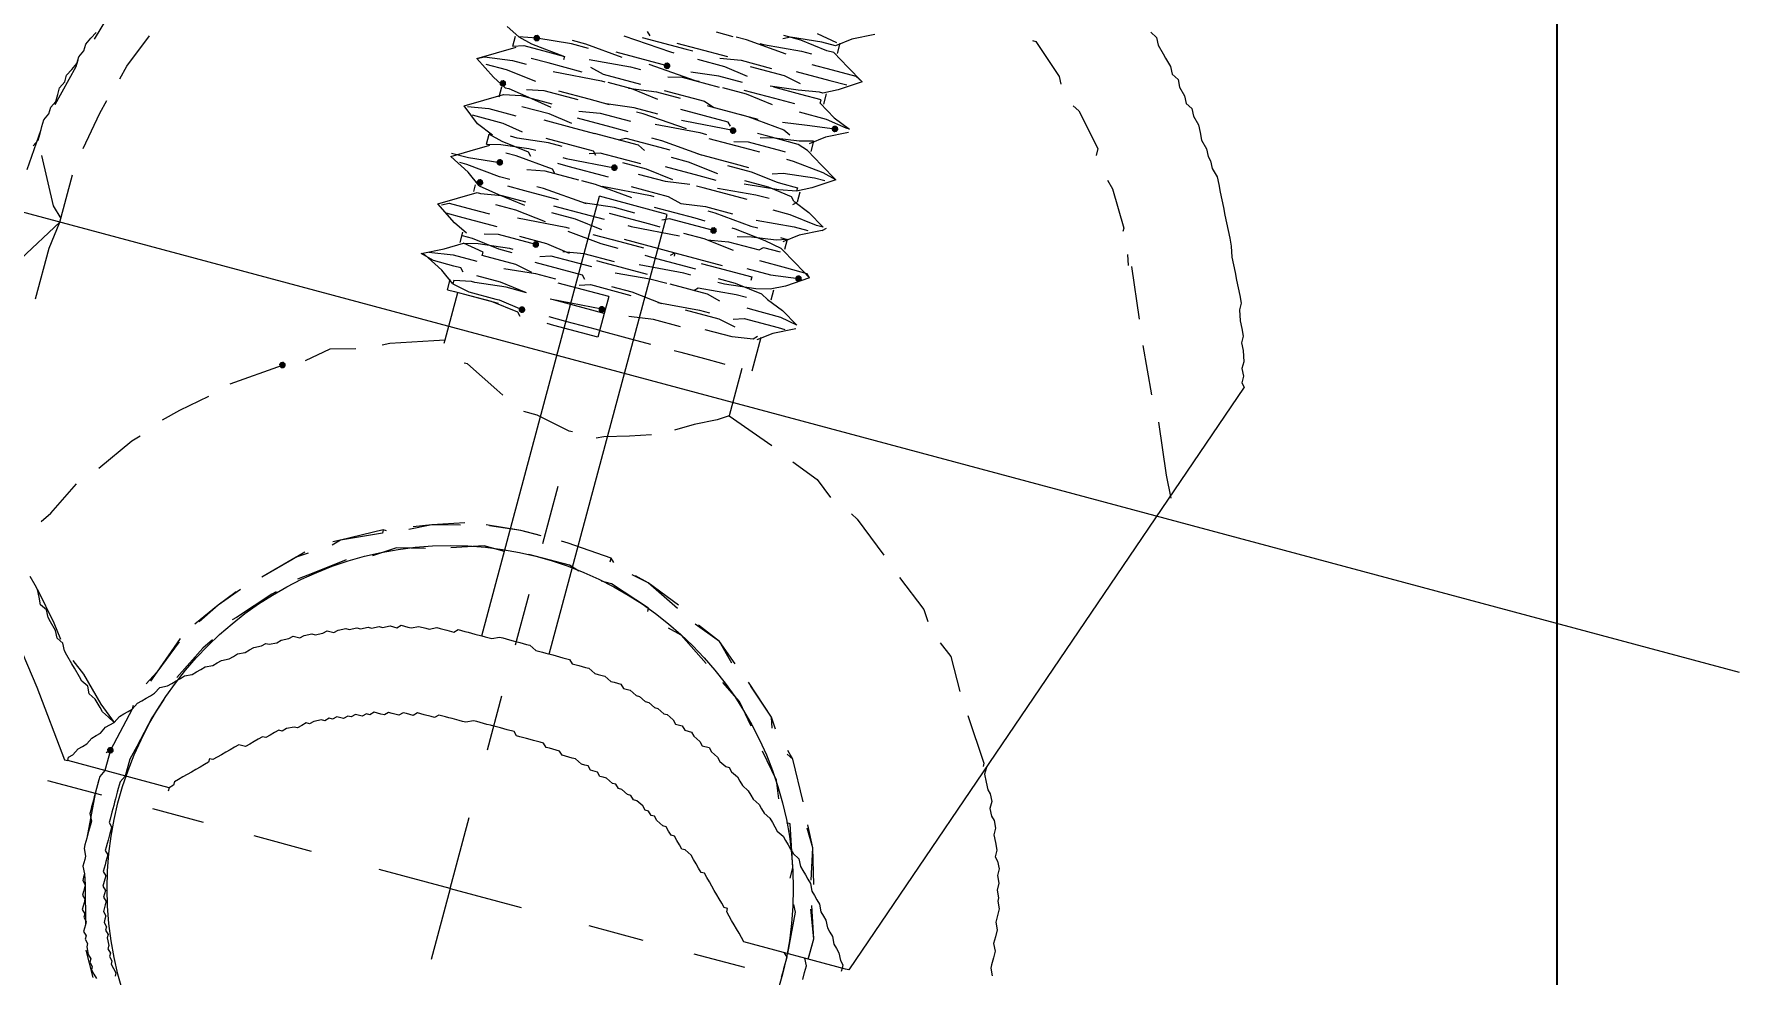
# Model space of a CAD drawing. Header units: millimetres. Extents: x 89051 to 218395, y -330386 to -125649.
# Drawn here: x 98664.9 to 98724.5, y -134408.3 to -134375.8 of the extents above; entities that cross this region are included whole.
import ezdxf

# ---------------------------------------------------------------- set-up
doc = ezdxf.new("R2010")
doc.units = ezdxf.units.MM
doc.header["$LTSCALE"] = 13
doc.linetypes.add('ACAD_ISO04W100', pattern=[30, 24, -3, 0, -3])
doc.layers.add('C00-00-00', color=7, linetype='Continuous')
doc.layers.add('C00-00-FF', color=5, linetype='Continuous', true_color=0x0000ff)
doc.layers.add('标注、文本', color=3, linetype='Continuous', lineweight=25)
doc.styles.get("Standard").update_dxf_attribs({"font": 'gbenor.shx', "bigfont": 'gbcbig.shx'})
doc.dimstyles.new('1-15', dxfattribs={"dimscale": 20, "dimtxt": 3.5, "dimasz": 2, "dimexe": 1.5, "dimexo": 0.5, "dimgap": 0.5, "dimtad": 1, "dimtoh": 1, "dimdec": 1, "dimdsep": 46, "dimtxsty": 'Standard', "dimcen": 2.5, "dimclrd": 3, "dimclre": 3, "dimclrt": 3, "dimadec": 0, "dimazin": 2, "dimtfac": 1, "dimtdec": 1, "dimtmove": 0, "dimatfit": 2, "dimfxl": 1, "dimarcsym": 0})

# ---------------------------------------------------------------- blocks, each defined once
blk = doc.blocks.new('225635')
at = {"layer": 'C00-00-00'}
h = blk.add_hatch(color=256, dxfattribs=at)
h.dxf.hatch_style = 2
h.paths.add_polyline_path([(72516.826, -125600.418), (72516.74, -125600.453), (72516.705, -125600.539), (72516.74, -125600.624), (72516.826, -125600.66), (72516.911, -125600.624), (72516.947, -125600.539), (72516.911, -125600.453)])
h = blk.add_hatch(color=256, dxfattribs=at)
h.dxf.hatch_style = 2
h.paths.add_polyline_path([(72512.227, -125600.66), (72512.142, -125600.695), (72512.106, -125600.781), (72512.142, -125600.866), (72512.227, -125600.902), (72512.313, -125600.866), (72512.348, -125600.781), (72512.313, -125600.695)])
h = blk.add_hatch(color=256, dxfattribs=at)
h.dxf.hatch_style = 2
h.paths.add_polyline_path([(72522.997, -125601.023), (72522.912, -125601.058), (72522.876, -125601.144), (72522.912, -125601.229), (72522.997, -125601.265), (72523.083, -125601.229), (72523.118, -125601.144), (72523.083, -125601.058)])
h = blk.add_hatch(color=256, dxfattribs=at)
h.dxf.hatch_style = 2
h.paths.add_polyline_path([(72519.609, -125601.991), (72519.523, -125602.026), (72519.488, -125602.112), (72519.523, -125602.197), (72519.609, -125602.233), (72519.694, -125602.197), (72519.73, -125602.112), (72519.694, -125602.026)])
h = blk.add_hatch(color=256, dxfattribs=at)
h.dxf.hatch_style = 2
h.paths.add_polyline_path([(72511.501, -125602.475), (72511.416, -125602.511), (72511.38, -125602.596), (72511.416, -125602.681), (72511.501, -125602.717), (72511.587, -125602.681), (72511.622, -125602.596), (72511.587, -125602.511)])
h = blk.add_hatch(color=256, dxfattribs=at)
h.dxf.hatch_style = 2
h.paths.add_polyline_path([(72515.979, -125604.29), (72515.893, -125604.326), (72515.858, -125604.411), (72515.893, -125604.497), (72515.979, -125604.532), (72516.064, -125604.497), (72516.1, -125604.411), (72516.064, -125604.326)])
h = blk.add_hatch(color=256, dxfattribs=at)
h.dxf.hatch_style = 2
h.paths.add_polyline_path([(72512.106, -125605.137), (72512.021, -125605.173), (72511.985, -125605.258), (72512.021, -125605.344), (72512.106, -125605.379), (72512.192, -125605.344), (72512.227, -125605.258), (72512.192, -125605.173)])
h = blk.add_hatch(color=256, dxfattribs=at)
h.dxf.hatch_style = 2
h.paths.add_polyline_path([(72519.851, -125605.5), (72519.765, -125605.536), (72519.73, -125605.621), (72519.765, -125605.707), (72519.851, -125605.742), (72519.936, -125605.707), (72519.972, -125605.621), (72519.936, -125605.536)])
h = blk.add_hatch(color=256, dxfattribs=at)
h.dxf.hatch_style = 2
h.paths.add_polyline_path([(72511.622, -125605.984), (72511.537, -125606.02), (72511.501, -125606.105), (72511.537, -125606.191), (72511.622, -125606.226), (72511.708, -125606.191), (72511.743, -125606.105), (72511.708, -125606.02)])
h = blk.add_hatch(color=256, dxfattribs=at)
h.dxf.hatch_style = 2
h.paths.add_polyline_path([(72523.118, -125606.347), (72523.033, -125606.383), (72522.997, -125606.468), (72523.033, -125606.554), (72523.118, -125606.589), (72523.204, -125606.554), (72523.239, -125606.468), (72523.204, -125606.383)])
h = blk.add_hatch(color=256, dxfattribs=at)
h.dxf.hatch_style = 2
h.paths.add_polyline_path([(72514.043, -125607.557), (72513.957, -125607.593), (72513.922, -125607.678), (72513.957, -125607.764), (72514.043, -125607.799), (72514.128, -125607.764), (72514.163, -125607.678), (72514.128, -125607.593)])
h = blk.add_hatch(color=256, dxfattribs=at)
h.dxf.hatch_style = 2
h.paths.add_polyline_path([(72516.826, -125609.13), (72516.74, -125609.166), (72516.705, -125609.251), (72516.74, -125609.337), (72516.826, -125609.372), (72516.911, -125609.337), (72516.947, -125609.251), (72516.911, -125609.166)])
h = blk.add_hatch(color=256, dxfattribs=at)
h.dxf.hatch_style = 2
h.paths.add_polyline_path([(72514.164, -125609.856), (72514.078, -125609.892), (72514.043, -125609.977), (72514.078, -125610.063), (72514.164, -125610.098), (72514.249, -125610.063), (72514.285, -125609.977), (72514.249, -125609.892)])
h = blk.add_hatch(color=256, dxfattribs=at)
h.dxf.hatch_style = 2
h.paths.add_polyline_path([(72506.661, -125613.85), (72506.576, -125613.885), (72506.54, -125613.971), (72506.576, -125614.056), (72506.661, -125614.092), (72506.746, -125614.056), (72506.782, -125613.971), (72506.746, -125613.885)])
h = blk.add_hatch(color=256, dxfattribs=at)
h.dxf.hatch_style = 2
h.paths.add_polyline_path([(72504.362, -125628.25), (72504.276, -125628.285), (72504.241, -125628.371), (72504.276, -125628.456), (72504.362, -125628.492), (72504.447, -125628.456), (72504.483, -125628.371), (72504.447, -125628.285)])
at = {"layer": 'C00-00-00', "lineweight": 15}
for points in [[(72504.241, -125627.403), (72503.999, -125627.282), (72503.757, -125627.161), (72503.636, -125627.039), (72503.394, -125626.797), (72503.152, -125626.676), (72503.031, -125626.434), (72502.789, -125626.313), (72502.668, -125626.192), (72502.426, -125625.95), (72502.305, -125625.829), (72502.063, -125625.587), (72501.942, -125625.466), (72501.821, -125625.224), (72501.579, -125625.103), (72501.458, -125624.861), (72501.216, -125624.619), (72501.095, -125624.498), (72500.974, -125624.256), (72500.732, -125624.135), (72500.611, -125623.893), (72500.49, -125623.651), (72500.369, -125623.53), (72500.127, -125623.288)], [(72496.375, -125608.888), (72496.496, -125608.646), (72496.496, -125608.404), (72496.496, -125608.162), (72496.496, -125607.92), (72496.617, -125607.678), (72496.617, -125607.436), (72496.738, -125607.194), (72496.738, -125606.952), (72496.738, -125606.71), (72496.859, -125606.468), (72496.859, -125606.226), (72496.98, -125605.984), (72497.101, -125605.742), (72497.101, -125605.5), (72497.222, -125605.258), (72497.222, -125605.016), (72497.343, -125604.774), (72497.464, -125604.532)], [(72532.678, -125595.093), (72532.92, -125595.214), (72533.041, -125595.457), (72533.283, -125595.699), (72533.404, -125595.82), (72533.646, -125596.062), (72533.767, -125596.304), (72534.009, -125596.425), (72534.13, -125596.667), (72534.372, -125596.909), (72534.493, -125597.151), (72534.735, -125597.272), (72534.856, -125597.514), (72535.098, -125597.756), (72535.219, -125597.998), (72535.34, -125598.24), (72535.582, -125598.482), (72535.703, -125598.724), (72535.824, -125598.845), (72535.945, -125599.087), (72536.187, -125599.329), (72536.308, -125599.571), (72536.429, -125599.813), (72536.55, -125600.055), (72536.671, -125600.297), (72536.792, -125600.539), (72536.913, -125600.781), (72537.034, -125601.023), (72537.155, -125601.265), (72537.276, -125601.507), (72537.397, -125601.87), (72537.518, -125602.112), (72537.639, -125602.354), (72537.76, -125602.596), (72537.881, -125602.838), (72538.002, -125603.08), (72538.123, -125603.322), (72538.123, -125603.564), (72538.244, -125603.927), (72538.365, -125604.169), (72538.486, -125604.411), (72538.486, -125604.653), (72538.607, -125604.895), (72538.728, -125605.258), (72538.728, -125605.5), (72538.849, -125605.742), (72538.849, -125605.984), (72538.97, -125606.105)], [(72528.805, -125596.425), (72528.926, -125596.425)], [(72528.926, -125596.425), (72530.016, -125597.393)], [(72530.016, -125597.393), (72530.137, -125597.635)], [(72521.545, -125598.119), (72522.271, -125598.24)], [(72522.755, -125597.998), (72522.271, -125598.361)], [(72523.481, -125597.635), (72522.755, -125597.998)], [(72520.698, -125598.482), (72520.456, -125598.603)], [(72521.061, -125598.482), (72520.456, -125598.482)], [(72521.787, -125598.361), (72520.698, -125598.482)], [(72522.029, -125598.603), (72521.061, -125598.482)], [(72522.271, -125598.361), (72521.787, -125598.361)], [(72522.271, -125598.603), (72522.029, -125598.603)], [(72522.271, -125598.603), (72522.876, -125598.966)], [(72522.392, -125598.24), (72522.392, -125598.603)], [(72530.742, -125598.24), (72530.984, -125598.361)], [(72530.984, -125598.361), (72531.952, -125599.45)], [(72518.157, -125598.966), (72518.762, -125598.966)], [(72519.246, -125598.966), (72518.883, -125598.966)], [(72520.698, -125599.087), (72519.246, -125598.966)], [(72519.73, -125598.966), (72519.851, -125598.966)], [(72519.851, -125598.966), (72521.182, -125598.845)], [(72521.182, -125598.845), (72521.545, -125598.845)], [(72522.392, -125599.208), (72521.666, -125599.208)], [(72523.239, -125599.208), (72522.392, -125599.208)], [(72522.876, -125598.966), (72523.481, -125599.329)], [(72523.481, -125599.329), (72523.239, -125599.208)], [(72515.737, -125599.813), (72517.31, -125599.813)], [(72515.858, -125599.571), (72515.979, -125599.692)], [(72516.947, -125599.692), (72517.673, -125599.692)], [(72517.31, -125599.813), (72517.552, -125599.813)], [(72517.673, -125599.692), (72518.762, -125599.692)], [(72518.52, -125599.813), (72519.246, -125599.692)], [(72519.246, -125599.692), (72520.335, -125599.692)], [(72519.609, -125599.813), (72520.819, -125599.813)], [(72520.819, -125599.813), (72521.424, -125599.934)], [(72521.182, -125599.571), (72522.392, -125599.571)], [(72522.755, -125599.813), (72522.271, -125600.055)], [(72522.392, -125599.571), (72522.997, -125599.571)], [(72523.481, -125599.329), (72522.755, -125599.813)], [(72531.952, -125599.45), (72531.952, -125599.692)], [(72516.826, -125600.055), (72515.132, -125599.934)], [(72516.947, -125600.055), (72516.826, -125600.055)], [(72518.641, -125600.418), (72517.673, -125600.539)], [(72518.762, -125600.055), (72517.794, -125600.055)], [(72519.488, -125600.418), (72518.641, -125600.418)], [(72519.609, -125600.176), (72518.762, -125600.055)], [(72521.424, -125600.176), (72520.456, -125600.297)], [(72521.545, -125600.297), (72520.577, -125600.297)], [(72522.15, -125600.055), (72521.424, -125600.176)], [(72522.271, -125600.297), (72521.545, -125600.297)], [(72522.271, -125600.055), (72522.15, -125600.055)], [(72522.271, -125600.418), (72522.271, -125600.297)], [(72522.271, -125600.418), (72522.876, -125600.781)], [(72522.392, -125600.055), (72522.392, -125600.418)], [(72532.557, -125600.418), (72532.799, -125600.66)], [(72511.622, -125600.902), (72511.138, -125600.66)], [(72511.501, -125601.265), (72511.501, -125600.902)], [(72512.227, -125600.781), (72511.622, -125600.902)], [(72511.622, -125600.902), (72512.106, -125601.023)], [(72512.106, -125601.023), (72513.316, -125601.144)], [(72513.437, -125600.66), (72512.227, -125600.781)], [(72513.922, -125600.539), (72513.437, -125600.539)], [(72514.043, -125600.66), (72513.437, -125600.66)], [(72515.253, -125600.66), (72513.922, -125600.539)], [(72514.164, -125601.023), (72515.616, -125600.902)], [(72516.826, -125600.539), (72515.011, -125600.539)], [(72515.616, -125600.902), (72515.979, -125600.902)], [(72517.915, -125600.781), (72516.221, -125600.66)], [(72516.947, -125600.902), (72517.431, -125600.781)], [(72517.431, -125600.781), (72518.762, -125600.781)], [(72518.036, -125600.781), (72517.915, -125600.781)], [(72519.73, -125600.781), (72518.883, -125600.781)], [(72519.609, -125600.66), (72520.698, -125600.66)], [(72520.698, -125600.902), (72519.73, -125600.781)], [(72520.698, -125600.66), (72521.424, -125600.66)], [(72522.634, -125600.902), (72521.666, -125600.902)], [(72523.36, -125601.023), (72522.634, -125600.902)], [(72522.876, -125600.781), (72523.481, -125601.023)], [(72523.481, -125601.023), (72523.36, -125601.023)], [(72532.799, -125600.66), (72533.525, -125601.87)], [(72510.412, -125601.991), (72511.017, -125601.628)], [(72511.017, -125601.628), (72511.622, -125601.265)], [(72511.501, -125601.265), (72511.864, -125601.144)], [(72511.864, -125601.144), (72512.711, -125601.144)], [(72512.832, -125601.507), (72512.227, -125601.507)], [(72512.711, -125601.144), (72513.316, -125601.144)], [(72514.043, -125601.507), (72512.832, -125601.507)], [(72513.074, -125601.749), (72514.769, -125601.628)], [(72513.316, -125601.144), (72513.316, -125601.265)], [(72514.285, -125601.265), (72514.769, -125601.386)], [(72514.769, -125601.386), (72516.1, -125601.386)], [(72514.769, -125601.628), (72514.89, -125601.628)], [(72515.858, -125601.628), (72515.011, -125601.628)], [(72515.737, -125601.628), (72516.705, -125601.507)], [(72516.826, -125601.749), (72515.858, -125601.628)], [(72516.705, -125601.507), (72517.552, -125601.507)], [(72516.947, -125601.386), (72518.399, -125601.386)], [(72518.399, -125601.386), (72518.762, -125601.507)], [(72518.52, -125601.507), (72518.641, -125601.507)], [(72518.641, -125601.507), (72520.335, -125601.507)], [(72519.73, -125601.507), (72519.972, -125601.507)], [(72519.972, -125601.507), (72521.303, -125601.628)], [(72521.182, -125601.386), (72522.029, -125601.265)], [(72521.303, -125601.628), (72521.545, -125601.749)], [(72522.029, -125601.265), (72522.997, -125601.144)], [(72522.755, -125601.507), (72522.271, -125601.87)], [(72523.481, -125601.144), (72522.755, -125601.507)], [(72510.412, -125601.991), (72510.654, -125601.87)], [(72511.138, -125602.475), (72510.412, -125601.991)], [(72510.654, -125601.87), (72511.622, -125601.749)], [(72511.501, -125602.112), (72510.775, -125602.112)], [(72512.59, -125602.233), (72511.501, -125602.112)], [(72511.622, -125601.749), (72512.106, -125601.749)], [(72516.1, -125602.233), (72515.132, -125602.354)], [(72516.947, -125602.233), (72516.1, -125602.233)], [(72519.367, -125601.87), (72517.673, -125601.87)], [(72517.915, -125602.233), (72517.794, -125602.233)], [(72519.609, -125602.112), (72517.915, -125602.233)], [(72519.488, -125601.991), (72519.367, -125601.87)], [(72520.819, -125601.991), (72520.456, -125601.991)], [(72521.061, -125601.991), (72520.577, -125602.112)], [(72521.908, -125601.991), (72520.819, -125601.991)], [(72521.908, -125601.87), (72521.061, -125601.991)], [(72522.392, -125601.749), (72521.908, -125601.87)], [(72522.271, -125602.112), (72521.908, -125601.991)], [(72522.271, -125602.112), (72522.876, -125602.475)], [(72522.392, -125601.749), (72522.392, -125602.112)], [(72533.525, -125601.87), (72533.525, -125601.991)], [(72511.622, -125602.717), (72511.138, -125602.475)], [(72511.501, -125603.08), (72511.501, -125602.717)], [(72511.622, -125602.717), (72511.743, -125602.717)], [(72511.622, -125602.959), (72512.227, -125602.838)], [(72511.743, -125602.717), (72512.59, -125602.838)], [(72512.227, -125602.838), (72513.316, -125602.838)], [(72512.953, -125602.475), (72512.348, -125602.596)], [(72512.59, -125602.838), (72513.316, -125602.959)], [(72514.164, -125602.475), (72512.953, -125602.475)], [(72514.527, -125602.354), (72513.437, -125602.354)], [(72514.285, -125602.838), (72515.011, -125602.717)], [(72515.253, -125602.354), (72514.527, -125602.354)], [(72515.011, -125602.717), (72516.1, -125602.717)], [(72516.463, -125602.354), (72516.221, -125602.354)], [(72518.036, -125602.475), (72516.463, -125602.354)], [(72516.947, -125602.596), (72518.52, -125602.475)], [(72518.52, -125602.475), (72518.762, -125602.475)], [(72520.335, -125602.596), (72518.883, -125602.596)], [(72519.73, -125602.475), (72520.214, -125602.354)], [(72520.214, -125602.354), (72521.424, -125602.354)], [(72520.698, -125602.596), (72520.335, -125602.596)], [(72521.424, -125602.354), (72521.545, -125602.354)], [(72521.908, -125602.596), (72521.666, -125602.596)], [(72522.997, -125602.717), (72521.908, -125602.596)], [(72523.481, -125602.838), (72522.755, -125603.322)], [(72522.876, -125602.475), (72523.481, -125602.838)], [(72523.481, -125602.838), (72522.997, -125602.717)], [(72533.888, -125602.717), (72534.009, -125603.08)], [(72510.412, -125603.685), (72511.017, -125603.322)], [(72511.017, -125603.322), (72511.622, -125602.959)], [(72513.316, -125603.201), (72512.348, -125603.201)], [(72513.195, -125603.443), (72514.164, -125603.443)], [(72514.164, -125603.322), (72513.316, -125603.201)], [(72514.164, -125603.443), (72515.011, -125603.443)], [(72514.285, -125603.08), (72515.495, -125603.08)], [(72516.584, -125603.443), (72515.011, -125603.443)], [(72515.495, -125603.08), (72516.1, -125603.08)], [(72515.858, -125603.443), (72516.1, -125603.322)], [(72516.1, -125603.322), (72517.673, -125603.322)], [(72516.826, -125603.564), (72516.584, -125603.443)], [(72516.947, -125603.08), (72517.31, -125603.08)], [(72517.31, -125603.08), (72518.762, -125603.201)], [(72518.641, -125603.201), (72519.972, -125603.201)], [(72519.73, -125603.322), (72520.577, -125603.322)], [(72519.972, -125603.201), (72520.456, -125603.201)], [(72520.577, -125603.322), (72521.545, -125603.443)], [(72521.303, -125603.201), (72521.666, -125603.08)], [(72521.545, -125603.443), (72521.666, -125603.443)], [(72521.666, -125603.08), (72522.755, -125602.959)], [(72521.666, -125603.443), (72522.271, -125603.443)], [(72522.755, -125603.322), (72522.271, -125603.564)], [(72522.271, -125603.443), (72522.271, -125603.564)], [(72522.755, -125602.959), (72523.118, -125602.959)], [(72534.13, -125603.08), (72534.856, -125604.774)], [(72497.706, -125603.927), (72497.464, -125604.774)], [(72511.017, -125604.169), (72510.412, -125603.685)], [(72510.533, -125603.685), (72511.259, -125603.564)], [(72511.864, -125603.927), (72510.775, -125603.927)], [(72511.259, -125603.564), (72512.227, -125603.564)], [(72512.59, -125604.048), (72511.864, -125603.927)], [(72515.132, -125604.048), (72513.437, -125604.048)], [(72515.374, -125604.048), (72515.011, -125604.169)], [(72515.253, -125604.169), (72515.132, -125604.048)], [(72516.826, -125604.048), (72515.374, -125604.048)], [(72518.883, -125603.927), (72517.673, -125603.927)], [(72518.399, -125603.564), (72517.794, -125603.564)], [(72519.488, -125603.685), (72518.399, -125603.564)], [(72519.488, -125603.927), (72518.883, -125603.927)], [(72519.609, -125604.169), (72520.94, -125604.048)], [(72521.666, -125603.685), (72520.456, -125603.806)], [(72521.303, -125603.685), (72520.456, -125603.685)], [(72520.94, -125604.048), (72521.424, -125604.048)], [(72522.15, -125603.806), (72521.303, -125603.685)], [(72522.271, -125603.564), (72521.666, -125603.685)], [(72522.271, -125603.927), (72522.15, -125603.806)], [(72522.271, -125604.048), (72522.392, -125603.927)], [(72522.271, -125603.927), (72522.876, -125604.169)], [(72522.392, -125603.564), (72522.392, -125603.927)], [(72498.796, -125605.379), (72499.28, -125604.169)], [(72511.622, -125604.411), (72511.017, -125604.169)], [(72511.622, -125604.411), (72511.501, -125604.411)], [(72511.501, -125604.411), (72511.985, -125604.532)], [(72511.501, -125604.774), (72511.501, -125604.411)], [(72511.501, -125604.774), (72511.985, -125604.653)], [(72511.985, -125604.532), (72512.953, -125604.653)], [(72511.985, -125604.653), (72512.953, -125604.532)], [(72512.469, -125604.29), (72512.227, -125604.29)], [(72513.558, -125604.169), (72512.469, -125604.29)], [(72512.953, -125604.532), (72513.195, -125604.532)], [(72512.953, -125604.653), (72513.074, -125604.774)], [(72514.043, -125604.169), (72513.558, -125604.169)], [(72514.164, -125604.532), (72514.285, -125604.532)], [(72514.285, -125604.532), (72515.979, -125604.411)], [(72517.068, -125604.169), (72516.221, -125604.169)], [(72516.826, -125604.411), (72517.794, -125604.411)], [(72518.036, -125604.29), (72517.068, -125604.169)], [(72517.794, -125604.411), (72518.641, -125604.29)], [(72519.125, -125604.29), (72518.883, -125604.29)], [(72520.698, -125604.29), (72519.125, -125604.29)], [(72522.271, -125604.411), (72521.666, -125604.411)], [(72523.239, -125604.532), (72522.271, -125604.411)], [(72523.481, -125604.653), (72522.755, -125605.016)], [(72522.876, -125604.169), (72523.481, -125604.532)], [(72523.481, -125604.532), (72523.239, -125604.532)], [(72523.481, -125604.653), (72523.602, -125604.532)], [(72510.412, -125605.5), (72511.017, -125605.137)], [(72511.017, -125605.137), (72511.622, -125604.774)], [(72511.017, -125605.379), (72512.106, -125605.258)], [(72512.59, -125604.895), (72512.227, -125604.895)], [(72513.922, -125605.016), (72512.59, -125604.895)], [(72513.074, -125605.258), (72513.679, -125605.137)], [(72513.679, -125605.137), (72514.89, -125605.137)], [(72514.043, -125605.137), (72513.922, -125605.016)], [(72514.043, -125604.774), (72514.406, -125604.774)], [(72514.406, -125604.774), (72515.858, -125604.774)], [(72515.495, -125605.137), (72515.011, -125605.137)], [(72516.826, -125605.258), (72515.495, -125605.137)], [(72515.737, -125605.137), (72517.431, -125605.016)], [(72516.705, -125604.895), (72518.036, -125604.895)], [(72517.431, -125605.016), (72517.552, -125605.016)], [(72518.036, -125604.895), (72518.52, -125605.016)], [(72518.52, -125605.016), (72519.367, -125604.895)], [(72519.367, -125604.895), (72520.335, -125604.895)], [(72519.488, -125605.016), (72519.73, -125605.016)], [(72519.73, -125605.016), (72521.061, -125605.137)], [(72521.061, -125605.137), (72521.303, -125605.137)], [(72521.182, -125604.895), (72522.513, -125604.774)], [(72522.392, -125605.258), (72522.029, -125605.379)], [(72522.15, -125605.258), (72522.392, -125605.258)], [(72522.755, -125605.016), (72522.271, -125605.379)], [(72522.392, -125605.258), (72522.392, -125605.621)], [(72522.513, -125604.774), (72522.997, -125604.774)], [(72497.101, -125605.863), (72496.738, -125607.315)], [(72497.101, -125605.621), (72497.101, -125605.863)], [(72498.675, -125605.863), (72498.796, -125605.379)], [(72510.412, -125605.379), (72511.017, -125605.379)], [(72511.138, -125605.863), (72510.412, -125605.5)], [(72511.017, -125605.621), (72510.775, -125605.621)], [(72512.227, -125605.742), (72511.017, -125605.621)], [(72511.622, -125606.226), (72511.138, -125605.863)], [(72512.59, -125605.742), (72512.227, -125605.742)], [(72513.8, -125605.742), (72513.558, -125605.742)], [(72515.374, -125605.863), (72513.8, -125605.742)], [(72516.342, -125605.742), (72515.253, -125605.863)], [(72518.157, -125605.5), (72515.737, -125605.5)], [(72515.737, -125621.231), (72515.737, -125605.5)], [(72517.068, -125605.742), (72516.342, -125605.742)], [(72519.125, -125605.379), (72517.673, -125605.379)], [(72518.278, -125605.621), (72518.036, -125605.742)], [(72518.157, -125621.231), (72518.157, -125605.5)], [(72519.851, -125605.621), (72518.278, -125605.621)], [(72519.488, -125605.379), (72519.125, -125605.379)], [(72519.73, -125605.984), (72520.456, -125605.863)], [(72520.577, -125605.379), (72520.456, -125605.379)], [(72520.456, -125605.863), (72521.545, -125605.863)], [(72521.666, -125605.5), (72520.577, -125605.379)], [(72521.182, -125605.5), (72520.698, -125605.621)], [(72522.029, -125605.379), (72521.182, -125605.5)], [(72521.545, -125605.863), (72521.666, -125605.742)], [(72522.271, -125605.621), (72521.666, -125605.5)], [(72521.666, -125605.742), (72522.271, -125605.742)], [(72522.271, -125605.621), (72522.876, -125605.984)], [(72535.219, -125605.621), (72535.945, -125607.194)], [(72511.501, -125606.468), (72511.501, -125606.226)], [(72511.622, -125606.226), (72512.348, -125606.347)], [(72511.743, -125606.468), (72512.469, -125606.347)], [(72512.348, -125606.347), (72513.316, -125606.468)], [(72512.469, -125606.347), (72513.316, -125606.347)], [(72513.195, -125605.984), (72512.59, -125605.984)], [(72514.406, -125605.984), (72513.195, -125605.984)], [(72514.285, -125606.226), (72515.374, -125606.226)], [(72515.374, -125606.226), (72516.1, -125606.226)], [(72517.673, -125605.984), (72516.221, -125605.984)], [(72516.947, -125606.226), (72517.068, -125606.226)], [(72517.068, -125606.226), (72518.762, -125606.105)], [(72518.036, -125605.984), (72517.673, -125605.984)], [(72519.609, -125605.984), (72518.883, -125605.984)], [(72520.698, -125606.105), (72519.609, -125605.984)], [(72522.634, -125606.226), (72521.666, -125606.226)], [(72523.36, -125606.226), (72522.634, -125606.226)], [(72523.481, -125606.347), (72522.755, -125606.831)], [(72522.876, -125605.984), (72523.481, -125606.347)], [(72523.481, -125606.347), (72523.36, -125606.226)], [(72538.97, -125606.105), (72530.984, -125629.097)], [(72498.312, -125607.194), (72498.433, -125606.71)], [(72510.412, -125607.194), (72511.017, -125606.831)], [(72511.017, -125606.831), (72511.622, -125606.468)], [(72511.622, -125606.468), (72511.743, -125606.468)], [(72513.074, -125606.71), (72512.348, -125606.71)], [(72514.164, -125606.831), (72513.074, -125606.71)], [(72513.195, -125606.952), (72514.89, -125606.831)], [(72514.285, -125606.468), (72515.132, -125606.468)], [(72514.89, -125606.831), (72515.011, -125606.831)], [(72516.221, -125607.073), (72515.011, -125606.952)], [(72515.132, -125606.468), (72516.1, -125606.589)], [(72515.858, -125606.831), (72516.826, -125606.831)], [(72516.826, -125606.831), (72517.673, -125606.831)], [(72516.947, -125606.71), (72518.762, -125606.71)], [(72518.641, -125606.831), (72518.762, -125606.71)], [(72518.762, -125606.71), (72520.456, -125606.71)], [(72518.762, -125606.71), (72518.762, -125606.831)], [(72519.73, -125606.831), (72520.335, -125606.831)], [(72520.335, -125606.831), (72521.545, -125606.831)], [(72521.303, -125606.589), (72522.15, -125606.589)], [(72521.545, -125606.831), (72521.545, -125606.952)], [(72522.15, -125606.589), (72523.118, -125606.468)], [(72522.755, -125606.831), (72522.271, -125607.073)], [(72498.07, -125608.525), (72498.312, -125607.194)], [(72511.138, -125607.678), (72510.412, -125607.194)], [(72510.533, -125607.194), (72510.775, -125607.073)], [(72510.775, -125607.073), (72511.622, -125607.073)], [(72511.38, -125607.436), (72510.775, -125607.436)], [(72512.59, -125607.436), (72511.38, -125607.436)], [(72511.622, -125607.073), (72512.227, -125607.073)], [(72514.406, -125607.557), (72513.437, -125607.557)], [(72515.253, -125607.678), (72514.406, -125607.557)], [(72515.737, -125607.557), (72515.011, -125607.678)], [(72516.826, -125607.557), (72515.737, -125607.557)], [(72516.826, -125607.073), (72516.221, -125607.073)], [(72519.246, -125607.315), (72517.673, -125607.436)], [(72518.036, -125607.073), (72517.794, -125607.073)], [(72519.609, -125607.073), (72518.036, -125607.073)], [(72519.488, -125607.315), (72519.246, -125607.315)], [(72519.851, -125607.678), (72521.182, -125607.557)], [(72521.061, -125607.194), (72520.456, -125607.194)], [(72520.698, -125607.315), (72520.456, -125607.315)], [(72521.787, -125607.194), (72520.698, -125607.315)], [(72522.029, -125607.315), (72521.061, -125607.194)], [(72521.182, -125607.557), (72521.545, -125607.557)], [(72522.271, -125607.073), (72521.787, -125607.194)], [(72522.271, -125607.436), (72522.029, -125607.315)], [(72522.271, -125607.436), (72522.876, -125607.678)], [(72522.392, -125607.073), (72522.392, -125607.436)], [(72511.622, -125607.92), (72511.138, -125607.678)], [(72511.501, -125608.283), (72511.501, -125607.92)], [(72511.501, -125608.041), (72511.864, -125608.041)], [(72511.622, -125608.283), (72512.106, -125608.162)], [(72511.864, -125608.041), (72512.832, -125608.162)], [(72512.106, -125608.162), (72513.195, -125608.041)], [(72512.711, -125607.678), (72512.227, -125607.799)], [(72514.043, -125607.678), (72512.711, -125607.678)], [(72512.832, -125608.162), (72513.316, -125608.162)], [(72513.195, -125608.041), (72513.316, -125608.041)], [(72514.285, -125608.041), (72514.648, -125607.92)], [(72514.648, -125607.92), (72516.1, -125607.92)], [(72516.342, -125607.678), (72516.221, -125607.678)], [(72518.036, -125607.678), (72516.342, -125607.678)], [(72516.947, -125607.92), (72518.157, -125607.799)], [(72518.157, -125607.799), (72518.762, -125607.799)], [(72520.214, -125607.799), (72518.883, -125607.799)], [(72519.73, -125607.799), (72519.851, -125607.678)], [(72520.698, -125607.92), (72520.214, -125607.799)], [(72521.787, -125607.92), (72521.666, -125607.92)], [(72522.876, -125607.92), (72521.787, -125607.92)], [(72523.481, -125608.162), (72522.755, -125608.525)], [(72522.876, -125607.678), (72523.481, -125608.041)], [(72523.481, -125608.041), (72522.876, -125607.92)], [(72536.429, -125608.041), (72537.155, -125609.735)], [(72496.496, -125608.283), (72496.375, -125609.735)], [(72510.291, -125609.009), (72511.017, -125608.646)], [(72510.533, -125608.888), (72511.38, -125608.767)], [(72511.017, -125608.646), (72511.622, -125608.283)], [(72511.38, -125608.767), (72512.227, -125608.767)], [(72512.348, -125608.404), (72511.622, -125608.283)], [(72512.348, -125608.525), (72512.348, -125608.404)], [(72513.558, -125608.525), (72512.348, -125608.525)], [(72513.195, -125608.767), (72514.285, -125608.646)], [(72514.164, -125608.646), (72513.558, -125608.525)], [(72514.164, -125608.283), (72515.858, -125608.283)], [(72514.285, -125608.646), (72515.011, -125608.646)], [(72516.947, -125608.767), (72515.132, -125608.767)], [(72515.858, -125608.283), (72515.979, -125608.404)], [(72515.858, -125608.646), (72516.221, -125608.525)], [(72516.221, -125608.525), (72517.673, -125608.525)], [(72516.947, -125608.404), (72517.673, -125608.404)], [(72516.947, -125608.767), (72516.947, -125609.372)], [(72517.673, -125608.404), (72518.762, -125608.525)], [(72518.641, -125608.525), (72520.093, -125608.404)], [(72519.609, -125608.525), (72520.819, -125608.525)], [(72520.093, -125608.404), (72520.456, -125608.404)], [(72520.819, -125608.525), (72521.424, -125608.646)], [(72521.303, -125608.404), (72521.666, -125608.283)], [(72521.666, -125608.283), (72522.876, -125608.283)], [(72522.271, -125608.767), (72522.15, -125608.888)], [(72522.755, -125608.525), (72522.271, -125608.888)], [(72522.392, -125608.767), (72522.392, -125609.977)], [(72522.876, -125608.283), (72523.118, -125608.283)], [(72496.738, -125609.13), (72497.585, -125610.703)], [(72510.775, -125609.13), (72510.291, -125609.009)], [(72510.291, -125609.009), (72510.412, -125609.009)], [(72511.138, -125609.372), (72510.412, -125609.009)], [(72511.501, -125609.13), (72510.775, -125609.13)], [(72511.622, -125609.735), (72511.138, -125609.372)], [(72511.743, -125609.13), (72511.501, -125609.13)], [(72511.864, -125609.251), (72511.743, -125609.13)], [(72513.195, -125609.251), (72512.348, -125609.251)], [(72513.437, -125609.372), (72512.348, -125609.493)], [(72514.164, -125609.372), (72513.195, -125609.251)], [(72514.164, -125609.372), (72513.437, -125609.372)], [(72516.826, -125609.251), (72515.011, -125609.372)], [(72516.947, -125609.372), (72515.132, -125609.372)], [(72516.947, -125609.372), (72516.947, -125610.219)], [(72518.641, -125609.13), (72517.794, -125609.251)], [(72519.609, -125609.13), (72518.641, -125609.13)], [(72521.424, -125609.009), (72520.456, -125609.009)], [(72522.15, -125608.888), (72521.424, -125609.009)], [(72497.948, -125611.188), (72497.948, -125609.493)], [(72511.501, -125609.977), (72511.501, -125609.614)], [(72511.501, -125609.977), (72511.743, -125609.977)], [(72512.227, -125609.493), (72511.622, -125609.614)], [(72511.622, -125609.614), (72511.622, -125609.735)], [(72511.622, -125609.735), (72512.227, -125609.856)], [(72511.743, -125609.977), (72512.106, -125609.977)], [(72511.864, -125611.672), (72511.864, -125609.977)], [(72512.106, -125609.977), (72512.59, -125609.977)], [(72512.348, -125609.493), (72512.227, -125609.493)], [(72512.227, -125609.856), (72513.195, -125609.856)], [(72513.074, -125609.977), (72512.348, -125609.977)], [(72512.59, -125609.977), (72513.316, -125609.977)], [(72514.043, -125610.098), (72513.074, -125609.977)], [(72513.195, -125609.856), (72513.316, -125609.856)], [(72513.316, -125609.856), (72514.164, -125609.977)], [(72515.737, -125609.977), (72515.132, -125609.977)], [(72516.826, -125609.977), (72515.737, -125609.977)], [(72516.947, -125609.977), (72516.826, -125609.977)], [(72516.947, -125609.977), (72517.915, -125609.977)], [(72517.915, -125609.977), (72518.762, -125609.977)], [(72519.609, -125609.977), (72519.851, -125609.977)], [(72519.851, -125609.977), (72520.698, -125609.977)], [(72520.698, -125609.977), (72521.303, -125609.977)], [(72521.303, -125609.977), (72521.424, -125609.977)], [(72522.029, -125609.977), (72522.029, -125611.672)], [(72537.155, -125609.735), (72537.518, -125610.461)], [(72514.164, -125610.219), (72514.043, -125610.098)], [(72515.374, -125610.219), (72515.132, -125610.219)], [(72516.947, -125610.219), (72515.374, -125610.219)], [(72497.948, -125611.188), (72496.98, -125612.761)], [(72497.585, -125610.703), (72497.948, -125611.066)], [(72497.827, -125612.156), (72497.948, -125611.188)], [(72510.049, -125612.277), (72511.501, -125611.793)], [(72511.501, -125611.793), (72511.864, -125611.672)], [(72511.864, -125611.793), (72511.864, -125611.672)], [(72522.029, -125611.672), (72521.666, -125611.914)], [(72522.029, -125611.672), (72523.723, -125612.277)], [(72497.827, -125613.971), (72497.827, -125612.156)], [(72509.807, -125612.398), (72510.049, -125612.277)], [(72512.832, -125612.277), (72512.711, -125612.277)], [(72514.043, -125612.882), (72512.832, -125612.277)], [(72520.94, -125612.277), (72520.335, -125612.64)], [(72521.666, -125611.914), (72520.94, -125612.277)], [(72507.387, -125613.608), (72508.113, -125613.003)], [(72508.113, -125613.003), (72508.96, -125612.761)], [(72514.285, -125613.003), (72514.043, -125612.882)], [(72519.609, -125613.003), (72518.883, -125613.245)], [(72524.57, -125612.64), (72525.538, -125613.003)], [(72525.538, -125613.003), (72526.143, -125613.487)], [(72515.616, -125613.366), (72515.132, -125613.366)], [(72516.826, -125613.608), (72515.616, -125613.366)], [(72516.947, -125613.608), (72516.826, -125613.608)], [(72518.036, -125613.487), (72517.794, -125613.608)], [(72518.883, -125613.245), (72518.036, -125613.487)], [(72505.088, -125615.06), (72506.661, -125613.971)], [(72526.99, -125613.85), (72527.232, -125613.971)], [(72527.232, -125613.971), (72528.442, -125614.939)], [(72503.636, -125616.391), (72504.483, -125615.665)], [(72529.168, -125615.544), (72530.258, -125616.391)], [(72503.152, -125616.875), (72503.636, -125616.391)], [(72530.258, -125616.391), (72530.5, -125616.754)], [(72502.305, -125617.843), (72502.547, -125617.601)], [(72514.164, -125617.601), (72513.074, -125617.964)], [(72514.043, -125617.722), (72513.074, -125617.964)], [(72516.1, -125617.359), (72514.89, -125617.48)], [(72516.1, -125617.359), (72515.011, -125617.48)], [(72516.705, -125617.359), (72516.1, -125617.359)], [(72516.826, -125617.359), (72516.1, -125617.359)], [(72517.794, -125617.359), (72517.552, -125617.359)], [(72517.794, -125617.359), (72517.673, -125617.359)], [(72519.367, -125617.48), (72517.794, -125617.359)], [(72519.367, -125617.48), (72517.794, -125617.359)], [(72519.367, -125617.601), (72519.367, -125617.48)], [(72519.488, -125617.601), (72519.367, -125617.48)], [(72531.105, -125617.359), (72531.589, -125617.722)], [(72531.589, -125617.722), (72532.194, -125618.811)], [(72501.458, -125619.053), (72502.305, -125617.843)], [(72513.074, -125617.964), (72512.348, -125618.327)], [(72513.074, -125617.964), (72512.469, -125618.206)], [(72515.011, -125618.206), (72513.922, -125618.569)], [(72515.737, -125618.206), (72515.011, -125618.206)], [(72518.036, -125618.085), (72516.584, -125618.085)], [(72518.399, -125618.206), (72518.036, -125618.085)], [(72519.609, -125618.327), (72519.246, -125618.327)], [(72521.061, -125618.811), (72519.609, -125618.327)], [(72520.819, -125617.964), (72520.214, -125617.843)], [(72520.819, -125617.964), (72520.335, -125617.843)], [(72522.029, -125618.448), (72520.819, -125617.964)], [(72522.029, -125618.569), (72520.819, -125617.964)], [(72494.923, -125618.448), (72495.528, -125619.295), (72496.254, -125620.142), (72497.464, -125621.836), (72498.675, -125623.53), (72501.337, -125626.918), (72502.91, -125629.097)], [(72511.501, -125618.569), (72510.17, -125619.295)], [(72511.501, -125618.69), (72510.17, -125619.295)], [(72511.501, -125618.569), (72511.501, -125618.69)], [(72511.622, -125618.569), (72511.501, -125618.569)], [(72513.074, -125618.811), (72512.106, -125619.053)], [(72521.061, -125618.932), (72521.061, -125618.811)], [(72523.723, -125619.295), (72522.755, -125618.932)], [(72523.723, -125619.295), (72522.876, -125618.932)], [(72510.17, -125619.295), (72509.928, -125619.537)], [(72510.17, -125619.295), (72509.928, -125619.416)], [(72512.106, -125619.053), (72511.38, -125619.537)], [(72522.392, -125619.416), (72521.908, -125619.295)], [(72523.481, -125620.142), (72522.392, -125619.416)], [(72524.328, -125619.9), (72523.723, -125619.295)], [(72524.449, -125619.9), (72523.723, -125619.295)], [(72532.678, -125619.537), (72533.646, -125620.989)], [(72500.248, -125620.989), (72500.853, -125619.779)], [(72509.081, -125620.021), (72508.718, -125620.384)], [(72509.202, -125620.021), (72508.839, -125620.263)], [(72510.533, -125619.9), (72509.565, -125620.626)], [(72508.839, -125620.263), (72507.871, -125621.231)], [(72508.718, -125620.384), (72507.871, -125621.231)], [(72509.565, -125620.626), (72509.081, -125620.989)], [(72524.933, -125621.11), (72524.207, -125620.626)], [(72526.143, -125621.352), (72525.054, -125620.384)], [(72526.143, -125621.352), (72525.175, -125620.505)], [(72533.767, -125621.11), (72533.767, -125621.352), (72533.888, -125621.594), (72534.009, -125621.836), (72534.13, -125621.957), (72534.251, -125622.199), (72534.251, -125622.441), (72534.372, -125622.683), (72534.493, -125622.804), (72534.614, -125623.046), (72534.614, -125623.288), (72534.735, -125623.53), (72534.856, -125623.772), (72534.856, -125624.014), (72534.977, -125624.135), (72535.098, -125624.377), (72535.098, -125624.619), (72535.219, -125624.861), (72535.219, -125625.103), (72535.34, -125625.345), (72535.34, -125625.466), (72535.461, -125625.708), (72535.461, -125625.95), (72535.461, -125626.192), (72535.582, -125626.434), (72535.582, -125626.676), (72535.582, -125626.918), (72535.703, -125627.161), (72535.703, -125627.403), (72535.703, -125627.645), (72535.703, -125627.766), (72535.824, -125628.008)], [(72500.006, -125621.352), (72500.248, -125620.989)], [(72503.031, -125629.097), (72503.031, -125628.976), (72503.152, -125628.855), (72503.273, -125628.613), (72503.394, -125628.492), (72503.515, -125628.371), (72503.636, -125628.129), (72503.757, -125628.008), (72503.878, -125627.887), (72503.999, -125627.645), (72504.12, -125627.524), (72504.241, -125627.403), (72504.362, -125627.161), (72504.483, -125627.039), (72504.604, -125626.918), (72504.725, -125626.797), (72504.846, -125626.555), (72504.967, -125626.434), (72505.088, -125626.313), (72505.209, -125626.192), (72505.33, -125626.071), (72505.451, -125625.829), (72505.693, -125625.708), (72505.814, -125625.587), (72505.935, -125625.466), (72506.056, -125625.345), (72506.177, -125625.224), (72506.419, -125625.103), (72506.54, -125624.982), (72506.661, -125624.861), (72506.782, -125624.74), (72507.024, -125624.619), (72507.145, -125624.498), (72507.266, -125624.377), (72507.508, -125624.256), (72507.629, -125624.135), (72507.75, -125624.014), (72507.992, -125623.893), (72508.113, -125623.772), (72508.234, -125623.651), (72508.476, -125623.53), (72508.597, -125623.409), (72508.718, -125623.409), (72508.96, -125623.288), (72509.081, -125623.167), (72509.323, -125623.046), (72509.444, -125622.925), (72509.686, -125622.925), (72509.807, -125622.804), (72510.049, -125622.683), (72510.17, -125622.683), (72510.412, -125622.562), (72510.533, -125622.441), (72510.775, -125622.441), (72510.896, -125622.32), (72511.138, -125622.199), (72511.259, -125622.199), (72511.501, -125622.078), (72511.622, -125622.078), (72511.864, -125621.957), (72511.985, -125621.957), (72512.227, -125621.836), (72512.348, -125621.836), (72512.59, -125621.715), (72512.832, -125621.715), (72512.953, -125621.594), (72513.195, -125621.594), (72513.316, -125621.594), (72513.558, -125621.473), (72513.8, -125621.473), (72513.922, -125621.473), (72514.164, -125621.352), (72514.285, -125621.352), (72514.527, -125621.352), (72514.769, -125621.352), (72514.89, -125621.231), (72515.132, -125621.231), (72515.253, -125621.231), (72515.495, -125621.231), (72515.737, -125621.231), (72515.858, -125621.231), (72516.1, -125621.231), (72516.342, -125621.11), (72516.463, -125621.11), (72516.705, -125621.11), (72516.826, -125621.11), (72517.068, -125621.11), (72517.31, -125621.11), (72517.431, -125621.11), (72517.673, -125621.231), (72517.915, -125621.231), (72518.036, -125621.231), (72518.278, -125621.231), (72518.52, -125621.231), (72518.641, -125621.231), (72518.883, -125621.231), (72519.004, -125621.352), (72519.246, -125621.352), (72519.488, -125621.352), (72519.609, -125621.352), (72519.851, -125621.473), (72519.972, -125621.473), (72520.214, -125621.473), (72520.456, -125621.594), (72520.577, -125621.594), (72520.819, -125621.594), (72520.94, -125621.715), (72521.182, -125621.715), (72521.424, -125621.836), (72521.545, -125621.836), (72521.787, -125621.957), (72521.908, -125621.957), (72522.15, -125622.078), (72522.271, -125622.078), (72522.513, -125622.199), (72522.634, -125622.199), (72522.876, -125622.32), (72522.997, -125622.441), (72523.239, -125622.441), (72523.36, -125622.562), (72523.602, -125622.562), (72523.723, -125622.683), (72523.965, -125622.804), (72524.086, -125622.925), (72524.328, -125622.925), (72524.449, -125623.046), (72524.691, -125623.167), (72524.812, -125623.288), (72525.054, -125623.409), (72525.175, -125623.409), (72525.296, -125623.53), (72525.538, -125623.651), (72525.659, -125623.772), (72525.78, -125623.893), (72526.022, -125624.014), (72526.143, -125624.135), (72526.264, -125624.256), (72526.506, -125624.377), (72526.627, -125624.498), (72526.748, -125624.619), (72526.99, -125624.74), (72527.111, -125624.861), (72527.232, -125624.982), (72527.353, -125625.103), (72527.595, -125625.224), (72527.716, -125625.345), (72527.837, -125625.466), (72527.958, -125625.587), (72528.079, -125625.708), (72528.321, -125625.829), (72528.442, -125626.071), (72528.563, -125626.192), (72528.684, -125626.313), (72528.805, -125626.434), (72528.926, -125626.555), (72529.047, -125626.797), (72529.168, -125626.918), (72529.289, -125627.039), (72529.41, -125627.161), (72529.531, -125627.403), (72529.652, -125627.524), (72529.773, -125627.645), (72529.895, -125627.887), (72530.016, -125628.008), (72530.137, -125628.129), (72530.258, -125628.371), (72530.379, -125628.492), (72530.5, -125628.613), (72530.621, -125628.855), (72530.742, -125628.976), (72530.742, -125629.097), (72530.742, -125629.218)], [(72525.538, -125621.836), (72524.933, -125621.11)], [(72533.646, -125620.989), (72533.646, -125621.11)], [(72507.266, -125621.836), (72506.661, -125622.562)], [(72508.355, -125621.715), (72507.387, -125622.804)], [(72508.476, -125621.594), (72508.355, -125621.715)], [(72526.264, -125621.715), (72526.143, -125621.352)], [(72526.385, -125621.715), (72526.143, -125621.352)], [(72507.145, -125621.957), (72506.661, -125622.562)], [(72527.232, -125622.562), (72526.99, -125622.32)], [(72527.232, -125622.562), (72526.99, -125622.441)], [(72506.661, -125622.562), (72506.056, -125623.409)], [(72506.661, -125622.562), (72506.177, -125623.288)], [(72507.387, -125622.804), (72507.266, -125622.925)], [(72526.869, -125623.409), (72526.143, -125622.562)], [(72527.958, -125623.893), (72527.232, -125622.562)], [(72527.958, -125623.893), (72527.232, -125622.562)], [(72500.49, -125623.651), (72501.337, -125624.619)], [(72527.111, -125624.014), (72526.869, -125623.409)], [(72505.693, -125624.014), (72505.209, -125625.345)], [(72505.693, -125624.135), (72505.209, -125625.345)], [(72506.54, -125624.135), (72505.935, -125625.345)], [(72506.782, -125623.772), (72506.54, -125624.135)], [(72527.232, -125629.097), (72527.111, -125628.976), (72526.99, -125628.855), (72526.869, -125628.734), (72526.748, -125628.613), (72526.627, -125628.492), (72526.506, -125628.371), (72526.385, -125628.25), (72526.385, -125628.129), (72526.264, -125628.129), (72526.143, -125628.008), (72526.022, -125627.887), (72525.901, -125627.766), (72525.78, -125627.645), (72525.659, -125627.524), (72525.538, -125627.403), (72525.417, -125627.282), (72525.296, -125627.161), (72525.175, -125627.161), (72525.054, -125627.039), (72524.933, -125626.918), (72524.812, -125626.797), (72524.691, -125626.676), (72524.449, -125626.555), (72524.328, -125626.555), (72524.207, -125626.434), (72524.086, -125626.313), (72523.965, -125626.192), (72523.844, -125626.192), (72523.723, -125626.071), (72523.602, -125625.95), (72523.481, -125625.95), (72523.239, -125625.829), (72523.118, -125625.708), (72522.997, -125625.708), (72522.876, -125625.587), (72522.755, -125625.587), (72522.634, -125625.466), (72522.392, -125625.345), (72522.271, -125625.345), (72522.15, -125625.224), (72522.029, -125625.224), (72521.787, -125625.103), (72521.666, -125625.103), (72521.545, -125624.982), (72521.424, -125624.982), (72521.182, -125624.861), (72521.061, -125624.861), (72520.94, -125624.861), (72520.819, -125624.74), (72520.577, -125624.74), (72520.456, -125624.619), (72520.335, -125624.619), (72520.214, -125624.619), (72519.972, -125624.498), (72519.851, -125624.498), (72519.73, -125624.498), (72519.488, -125624.498), (72519.367, -125624.377), (72519.246, -125624.377), (72519.004, -125624.377), (72518.883, -125624.377), (72518.762, -125624.256), (72518.641, -125624.256), (72518.399, -125624.256), (72518.278, -125624.256), (72518.157, -125624.256), (72517.915, -125624.256), (72517.794, -125624.256), (72517.673, -125624.135), (72517.431, -125624.135), (72517.31, -125624.135), (72517.189, -125624.135), (72516.947, -125624.135), (72516.826, -125624.135), (72516.705, -125624.135), (72516.463, -125624.135), (72516.342, -125624.135), (72516.221, -125624.135), (72515.979, -125624.256), (72515.858, -125624.256), (72515.737, -125624.256), (72515.495, -125624.256), (72515.374, -125624.256), (72515.253, -125624.256), (72515.011, -125624.256), (72514.89, -125624.377), (72514.769, -125624.377), (72514.527, -125624.377), (72514.406, -125624.377), (72514.285, -125624.377), (72514.164, -125624.498), (72513.922, -125624.498), (72513.8, -125624.498), (72513.679, -125624.619), (72513.437, -125624.619), (72513.316, -125624.619), (72513.195, -125624.74), (72513.074, -125624.74), (72512.832, -125624.74), (72512.711, -125624.861), (72512.59, -125624.861), (72512.469, -125624.982), (72512.227, -125624.982), (72512.106, -125625.103), (72511.985, -125625.103), (72511.864, -125625.224), (72511.622, -125625.224), (72511.501, -125625.345), (72511.38, -125625.345), (72511.259, -125625.466), (72511.138, -125625.466), (72510.896, -125625.587), (72510.775, -125625.708), (72510.654, -125625.708), (72510.533, -125625.829), (72510.412, -125625.95), (72510.291, -125625.95), (72510.049, -125626.071), (72509.928, -125626.192), (72509.807, -125626.192), (72509.686, -125626.313), (72509.565, -125626.434), (72509.444, -125626.555), (72509.323, -125626.555), (72509.202, -125626.676), (72509.081, -125626.797), (72508.96, -125626.918), (72508.839, -125627.039), (72508.597, -125627.039), (72508.476, -125627.161), (72508.355, -125627.282), (72508.234, -125627.403), (72508.113, -125627.524), (72507.992, -125627.645), (72507.871, -125627.766), (72507.75, -125627.766), (72507.75, -125627.887), (72507.629, -125628.008), (72507.508, -125628.129), (72507.387, -125628.25), (72507.266, -125628.371), (72507.145, -125628.492), (72507.024, -125628.613), (72506.903, -125628.734), (72506.782, -125628.855), (72506.782, -125628.976), (72506.661, -125629.097), (72506.661, -125629.218)], [(72501.337, -125624.619), (72501.7, -125625.103)], [(72527.716, -125624.74), (72527.595, -125624.74)], [(72528.2, -125626.192), (72527.716, -125624.74)], [(72528.684, -125625.345), (72528.321, -125624.619)], [(72528.684, -125625.345), (72528.321, -125624.74)], [(72505.209, -125625.345), (72504.967, -125625.829)], [(72505.209, -125625.345), (72505.088, -125625.708)], [(72528.926, -125626.434), (72528.684, -125625.345)], [(72529.047, -125626.555), (72528.684, -125625.345)], [(72502.305, -125625.708), (72502.789, -125626.071)], [(72502.789, -125626.071), (72503.636, -125626.918)], [(72504.725, -125626.676), (72504.725, -125626.797)], [(72504.725, -125626.676), (72504.725, -125626.797)], [(72505.693, -125626.192), (72505.451, -125626.918)], [(72528.2, -125626.555), (72528.2, -125626.192)], [(72503.636, -125626.918), (72504.241, -125627.403)], [(72504.725, -125626.797), (72504.362, -125628.371)], [(72504.725, -125626.797), (72504.362, -125628.371)], [(72505.451, -125626.918), (72505.209, -125628.008)], [(72529.531, -125628.371), (72529.168, -125627.282)], [(72528.684, -125627.645), (72528.563, -125627.403)], [(72528.805, -125629.097), (72528.684, -125627.645)], [(72529.531, -125628.371), (72529.168, -125627.403)], [(72504.362, -125628.371), (72504.241, -125628.492)], [(72504.362, -125628.371), (72504.362, -125629.097)], [(72505.209, -125628.008), (72505.088, -125628.492)], [(72529.531, -125628.976), (72529.531, -125628.371)], [(72529.531, -125629.097), (72529.531, -125628.371)], [(72505.088, -125628.492), (72505.088, -125629.097)], [(72502.91, -125629.097), (72503.031, -125629.097)], [(72506.661, -125629.097), (72503.031, -125629.097)], [(72504.362, -125629.097), (72504.241, -125629.339), (72504.241, -125629.46), (72504.241, -125629.581), (72504.241, -125629.823), (72504.241, -125629.944), (72504.241, -125630.065), (72504.241, -125630.186), (72504.241, -125630.428), (72504.241, -125630.549), (72504.241, -125630.67), (72504.362, -125630.912), (72504.362, -125631.033), (72504.362, -125631.154), (72504.362, -125631.275), (72504.362, -125631.517), (72504.362, -125631.638), (72504.362, -125631.759), (72504.362, -125631.88), (72504.483, -125632.122), (72504.483, -125632.243), (72504.483, -125632.364), (72504.483, -125632.485), (72504.604, -125632.727), (72504.604, -125632.848), (72504.604, -125632.969), (72504.725, -125633.09), (72504.725, -125633.332), (72504.725, -125633.453), (72504.846, -125633.574), (72504.846, -125633.695), (72504.846, -125633.937), (72504.967, -125634.058), (72504.967, -125634.179), (72505.088, -125634.3), (72505.088, -125634.421), (72505.088, -125634.663), (72505.209, -125634.784), (72505.209, -125634.905), (72505.33, -125635.026), (72505.33, -125635.147), (72505.451, -125635.389), (72505.572, -125635.51), (72505.572, -125635.631), (72505.693, -125635.752), (72505.693, -125635.873), (72505.814, -125635.994), (72505.935, -125636.115)], [(72529.531, -125629.823), (72529.531, -125629.581), (72529.531, -125629.46), (72529.531, -125629.339), (72529.41, -125629.097)], [(72504.241, -125629.46), (72504.241, -125629.944)], [(72505.088, -125629.097), (72504.967, -125629.339), (72504.967, -125629.46), (72504.967, -125629.581), (72504.967, -125629.702), (72504.967, -125629.944), (72504.967, -125630.065), (72504.967, -125630.186), (72504.967, -125630.307), (72504.967, -125630.428), (72504.967, -125630.67), (72504.967, -125630.791), (72505.088, -125630.912), (72505.088, -125631.033), (72505.088, -125631.154), (72505.088, -125631.396), (72505.088, -125631.517), (72505.088, -125631.638), (72505.088, -125631.759), (72505.209, -125631.88), (72505.209, -125632.122), (72505.209, -125632.243), (72505.209, -125632.364), (72505.209, -125632.485), (72505.33, -125632.606), (72505.33, -125632.727), (72505.33, -125632.969), (72505.451, -125633.09), (72505.451, -125633.211), (72505.451, -125633.332), (72505.572, -125633.453), (72505.572, -125633.574), (72505.572, -125633.816), (72505.693, -125633.937), (72505.693, -125634.058), (72505.693, -125634.179), (72505.814, -125634.3), (72505.814, -125634.421), (72505.935, -125634.542), (72505.935, -125634.663), (72506.056, -125634.905), (72506.056, -125635.026), (72506.177, -125635.147), (72506.177, -125635.268), (72506.298, -125635.389), (72506.298, -125635.51), (72506.419, -125635.631), (72506.54, -125635.752), (72506.54, -125635.873)], [(72528.805, -125629.944), (72528.805, -125629.823), (72528.805, -125629.702), (72528.805, -125629.581), (72528.805, -125629.339), (72528.805, -125629.218), (72528.684, -125629.097)], [(72530.863, -125629.097), (72527.232, -125629.097)], [(72530.984, -125629.097), (72530.863, -125629.097)], [(72504.241, -125629.944), (72504.362, -125631.517)], [(72504.362, -125631.517), (72504.362, -125631.759)], [(72504.604, -125632.727), (72504.725, -125633.09)], [(72504.725, -125633.09), (72505.088, -125634.421)], [(72505.33, -125635.268), (72505.814, -125636.115)]]:
    blk.add_lwpolyline(points, dxfattribs=at)
at = {"layer": 'C00-00-FF', "lineweight": 15}
for points in [[(72516.947, -125617.601), (72516.947, -125615.544)], [(72516.947, -125621.231), (72516.947, -125619.416)], [(72516.947, -125624.982), (72516.947, -125623.046)], [(72516.947, -125629.944), (72516.947, -125627.403)], [(72504.483, -125629.944), (72502.547, -125629.944)], [(72508.113, -125629.944), (72506.298, -125629.944)], [(72511.985, -125629.944), (72509.928, -125629.944)], [(72516.947, -125629.944), (72514.406, -125629.944)], [(72516.947, -125629.944), (72516.947, -125632.485)], [(72516.947, -125629.944), (72519.488, -125629.944)], [(72521.908, -125629.944), (72523.844, -125629.944)], [(72525.659, -125629.944), (72527.474, -125629.944)]]:
    blk.add_lwpolyline(points, dxfattribs=at)
blk.add_circle((72516.947, -125629.944), 11.859, dxfattribs=at)
at = {"layer": '标注、文本', "color": 1, "linetype": 'ACAD_ISO04W100', "lineweight": 15}
blk.add_line((72418.952, -125611.188), (72558.051, -125611.188), dxfattribs=at)
blk = doc.blocks.new('*D590')
at = {"layer": 'Defpoints', "color": 0, "transparency": 16777216}
for p in [(98717.568, -134295.696), (97992.252, -134341.656), (98717.568, -134923.229)]:
    blk.add_point(p, dxfattribs=at)
at = {"layer": '标注、文本', "color": 3, "lineweight": -2, "transparency": 16777216}
for p, q in [((98717.568, -134305.696), (98717.568, -134953.229)), ((97992.252, -134351.656), (97992.252, -134953.229)), ((98032.252, -134923.229), (98677.568, -134923.229))]:
    blk.add_line(p, q, dxfattribs=at)
at = {"layer": '标注、文本', "color": 3, "transparency": 16777216}
for points in [[(98032.252, -134916.562), (98032.252, -134929.896), (97992.252, -134923.229)], [(98677.568, -134916.562), (98677.568, -134929.896), (98717.568, -134923.229)]]:
    blk.add_solid(points, dxfattribs=at)
at = {"layer": '标注、文本', "color": 3, "transparency": 16777216, "insert": (98354.91, -134878.229), "char_height": 70, "attachment_point": 5}
blk.add_mtext('761', dxfattribs=at)
blk = doc.blocks.new('*D595')
at = {"layer": 'Defpoints', "color": 0, "transparency": 16777216}
for p in [(98597.549, -134300.778), (98736.649, -134300.778), (98961.216, -134353.232), (98589.512, -134361.829), (98723.872, -134397.831)]:
    blk.add_point(p, dxfattribs=at)
at = {"layer": '标注、文本', "color": 3, "lineweight": -2, "transparency": 16777216}
for p, q in [((98746.649, -134300.778), (98993.506, -134300.778)), ((98733.531, -134400.419), (98971.976, -134464.31))]:
    blk.add_line(p, q, dxfattribs=at)
blk.add_arc((98361.666, -134300.778), 601.84, 348.808743, 356.191257, dxfattribs=at)
at = {"layer": '标注、文本', "color": 3, "transparency": 16777216}
for points in [[(98955.514, -134340.534), (98968.84, -134340.978), (98963.506, -134300.778)], [(98958.555, -134419.097), (98945.568, -134416.075), (98942.999, -134456.546)]]:
    blk.add_solid(points, dxfattribs=at)
at = {"layer": '标注、文本', "color": 3, "transparency": 16777216, "insert": (98942.91, -134411.878), "char_height": 70, "attachment_point": 5}
blk.add_mtext('15°', dxfattribs=at)

msp = doc.modelspace()

# ---------------------------------------------------------------- block references
at = {"layer": '标注、文本', "rotation": 344.9999999999999}
msp.add_blockref('225635', (61148.744, 5712.665), dxfattribs=at)

# ---------------------------------------------------------------- dimensions: what is measured, and where the dimension line sits
at = {"layer": '标注、文本'}
dim = msp.add_linear_dim(base=(98717.568, -134923.229), p1=(97992.252, -134341.656), p2=(98717.568, -134295.696), text='761', dimstyle='1-15', dxfattribs=at)
dim.commit()
dim.dimension.update_dxf_attribs({"geometry": '*D590', "text_midpoint": (98354.91, -134878.229)})
dim = msp.add_angular_dim_2l(base=(98961.216, -134353.232), line1=((98589.512, -134361.829), (98723.872, -134397.831)), line2=((98597.549, -134300.778), (98736.649, -134300.778)), dimstyle='1-15', dxfattribs=at)
dim.commit()
dim.dimension.update_dxf_attribs({"geometry": '*D595', "text_midpoint": (98942.91, -134456.878), "dimtype": 162})

doc.saveas('drawing.dxf')
